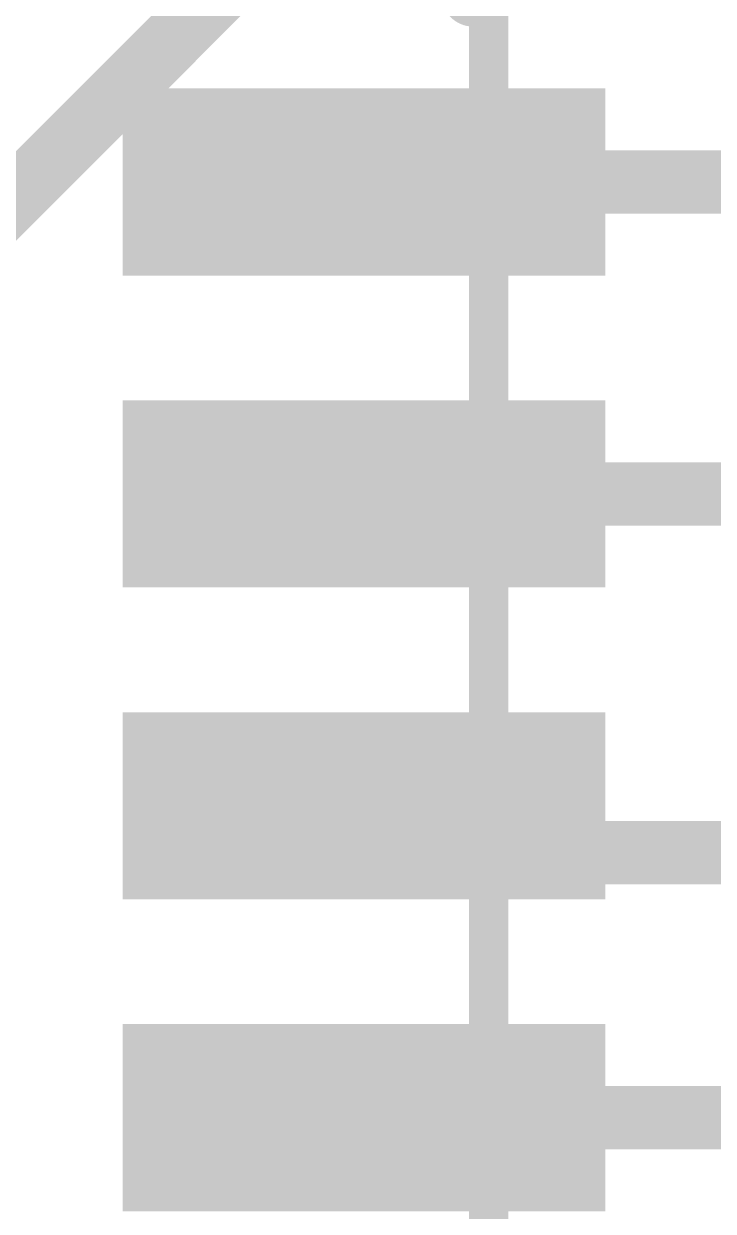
# Model space of a CAD drawing. Extents: x -1 to 63.6, y -0.1 to 40.7.
# Drawn here: x 21.768 to 23.981, y 14.17 to 17.977 of the extents above; entities that cross this region are included whole.
import ezdxf

# ---------------------------------------------------------------- set-up
doc = ezdxf.new("R2010")
doc.units = 0
for name, color, linetype in [('1', 12, 'CONTINUOUS'), ('16', 132, 'CONTINUOUS'), ('21', 41, 'CONTINUOUS'), ('51', 53, 'CONTINUOUS')]:
    doc.layers.add(name, color=color, linetype=linetype)

# ---------------------------------------------------------------- blocks, each defined once
blk = doc.blocks.new('RECT')
blk.add_solid([(-0.5, -0.5), (0.5, -0.5), (-0.5, 0.5), (0.5, 0.5)])

msp = doc.modelspace()

# ---------------------------------------------------------------- linework, layer by layer
at = {"layer": '1', "const_width": 0.2032}
for points in [[(22.86, 17.47), (26.36, 17.47)], [(22.86, 16.47), (26.0458, 16.47)], [(22.86, 15.47), (23.01, 15.32)], [(23.01, 15.32), (33.91, 15.32)], [(22.86, 14.47), (24.9348, 14.47)]]:
    msp.add_lwpolyline(points, dxfattribs=at)
at = {"layer": '1', "const_width": 0.1016}
for points in [[(22.86, 17.5208, 1), (22.86, 17.4192)], [(22.86, 16.5208, 1), (22.86, 16.4192)], [(22.8959, 15.5059, 1), (22.8241, 15.4341)], [(23.01, 15.3708, 1), (23.01, 15.2692)], [(22.9741, 15.2841, 1), (23.0459, 15.3559)], [(22.86, 14.5208, 1), (22.86, 14.4192)]]:
    msp.add_lwpolyline(points, format="xyb", dxfattribs=at)
at = {"layer": '16', "const_width": 0.2032}
msp.add_lwpolyline([(20.9856, 16.6676), (22.8092, 18.4912)], dxfattribs=at)
at = {"layer": '21', "const_width": 0.2032}
msp.add_lwpolyline([(23.21, 18.07), (23.21, 19.02)], dxfattribs=at)
at = {"layer": '21', "const_width": 0.1016}
msp.add_lwpolyline([(23.1592, 18.07, 1), (23.2608, 18.07)], format="xyb", dxfattribs=at)
at = {"layer": '51', "const_width": 0.127}
msp.add_lwpolyline([(23.26, 18.97), (23.26, 8.97)], dxfattribs=at)

# ---------------------------------------------------------------- block references
at = {"layer": '1', "xscale": 0.6, "yscale": 1.55, "rotation": 90}
for p in [(22.86, 17.47), (22.86, 16.47), (22.86, 15.47), (22.86, 14.47)]:
    msp.add_blockref('RECT', p, dxfattribs=at)

doc.saveas('drawing.dxf')
